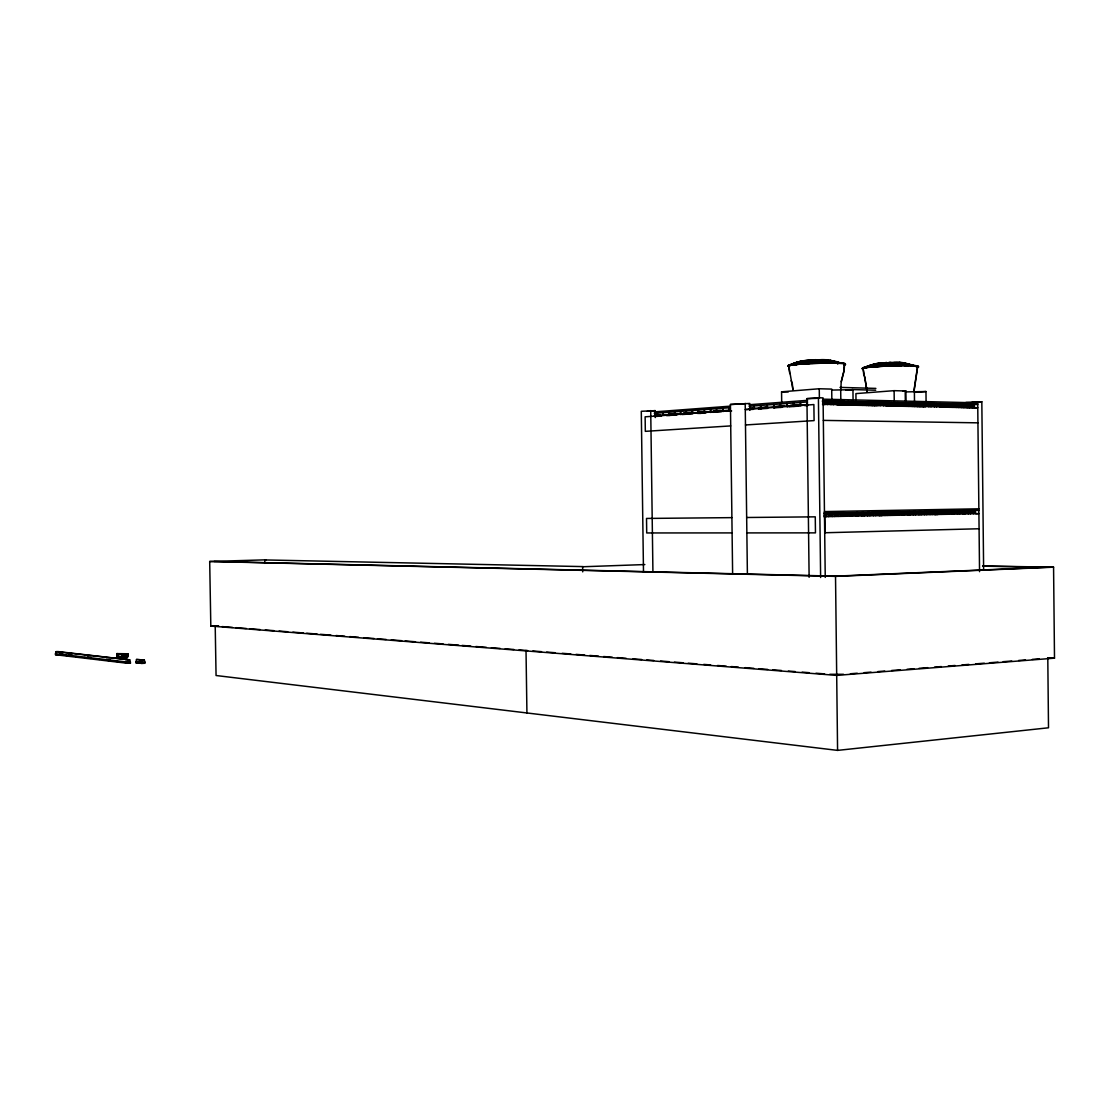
<?xml version="1.0" encoding="UTF-8"?>
<svg xmlns="http://www.w3.org/2000/svg" width="1110" height="1110" viewBox="0 0 1110 1110"><rect width="100%" height="100%" fill="white"/><g stroke="black" fill="none" stroke-linecap="round" stroke-linejoin="round"><path stroke-width="1.5" d="M840.88 389.027L841.186 381.59L843.794 371.434M843.975 370.546L844.405 363.872A27.805 1.832 -1.7 0 0 812.936 362.942A27.972 1.845 -1.7 0 0 789.709 365.925M789.876 365.912A27.805 1.832 -1.7 0 1 812.936 362.942A27.972 1.845 -1.7 0 1 844.571 363.858L844.141 370.573L841.352 381.673M913.932 390.873L917.554 366.439M914.099 390.9L917.734 366.439M885.711 365.662L887.32 363.553A47.244 11.086 88.8 0 1 890.386 362.457L894.244 362.609A46.828 34.993 -86.6 0 1 901.584 362.97L908.785 365.412L904.414 365.8L904.386 364.219L887.029 364.427M885.808 365.509L886.585 364.399M882.256 365.634L883.74 363.719A47.203 11.142 88.8 0 1 886.807 362.623L887.084 364.191M882.436 365.814L884.67 363.275A46.884 11.072 88.8 0 1 886.973 362.803L884.212 362.887M811.951 361.749L810.952 363.039L834.748 362.79L829.919 360.681M811.798 361.943L812.811 360.875A48.576 12.945 88.6 0 1 816.391 359.779L820.248 359.737A48.285 34.66 -87.1 0 1 827.519 360.098L832.389 361.707M795.953 362.526L800.102 361.388A48.216 47.48 -89.9 0 1 809.981 360.223L812.784 359.945A48.549 13.015 88.6 0 0 809.19 361.055L807.456 363.012L809.051 363.358L805.555 363.553M887.167 363.747L887.917 363.123A46.911 11.003 88.8 0 1 890.22 362.665L893.966 362.637M812.659 361.083L813.547 360.445A48.243 12.862 88.6 0 1 816.225 359.973L820.373 359.931A48.146 34.563 -87.1 0 1 827.63 360.292M837.509 362.914L832.819 361.874M869.102 366.272L869.671 367.382M789.668 364.912L796.869 362.248M790.209 364.899L793.692 363.331M791.028 364.649L793.692 363.539M868.173 365.925L864.204 367.618L867.035 367.59M865.148 367.382L871.253 365.051A46.939 46.12 -88.9 0 1 883.935 363.095L884.351 363.081M910.713 365.329L911.49 365.051L906.801 364.316M867.257 366.342L871.253 364.857M792.873 363.775L796.869 362.457A48.271 47.536 -89.9 0 1 809.939 360.431L810.369 360.417M823.953 363.206L823.995 363.192A28.652 1.873 -1.7 0 0 796.245 364.51L791.069 364.635M898.476 365.814L898.517 365.814A28.083 1.762 -1.8 0 0 870.989 367.063A28.083 1.762 -1.8 0 0 863.094 369.006L862.928 369.019A28.249 1.776 -1.8 0 1 883.837 366.231A28.249 1.776 -1.8 0 1 917.887 366.522L917.956 366.536A28.249 1.776 -1.8 0 1 917.346 367.465M789.141 366.536A28.652 1.873 -1.7 0 1 796.245 364.51L796.272 363.178L797.674 362.901L809.232 362.137M796.272 363.178L803.265 363.095L803.251 361.693L806.346 361.499M796.397 364.788L796.383 363.386L801.198 362.706M796.3 364.579L797.688 364.316M870.698 367.132L870.684 365.773L883.602 364.579M877.552 365.884L877.441 364.33L878.343 364.385M803.945 361.569L811.146 361.152M878.19 364.191L883.588 363.9M878.357 365.745L883.602 365.273M872.183 366.869L880.147 366.147M218.656 626.082L215.215 626.054L216.061 675.518L837.578 750.388L1048.506 727.785L1047.798 658.174M816.461 362.11L825.229 362.068L825.216 360.653L816.308 361.208M812.534 361.985L825.257 362.276L825.229 360.875L820.11 361.361L820.082 359.751M825.229 362.068L830.377 361.569L830.419 363.192M825.257 362.276L830.405 361.777L812.492 361.777M834.637 362.582L811.077 362.887M883.837 363.372L883.171 363.15M886.349 363.469L890.067 363.428M896.561 363.567L899.155 363.331L899.183 364.899M900.474 364.579L904.386 364.219M901.792 364.663L904.4 364.427L887.07 364.621L887.084 365.995M910.824 365.343L903.873 363.053A46.786 35.007 -86.6 0 0 898.975 362.595M781.69 402.611L781.565 391.816L819.263 388.75L831.709 389.097L831.848 400.072M831.64 390.068L852.952 389.679L853.077 400.571M885.378 362.762L886.862 362.637M846.056 390.221L852.952 389.679M843.531 674.297L829.767 674.297M850.399 673.756L857.267 673.215M864.135 672.674L871.003 672.119M877.871 671.578L884.725 671.037M891.594 670.495L900.182 669.816M907.05 669.274L913.905 668.733M919.066 668.331L927.641 667.651M934.509 667.11L941.377 666.569M948.245 666.028L955.1 665.487M961.968 664.946L968.836 664.404M975.704 663.863L984.292 663.183M989.44 662.781L998.015 662.101M1003.163 661.685L1011.751 661.019M1018.619 660.478L1025.487 659.923M1032.342 659.382L1039.21 658.84M982.586 566.003L1053.57 567.182L1054.5 658.161L836.718 675.393L210.817 626.068L209.693 561.494L265.97 559.828M880.508 363.941L883.505 363.705M895.062 363.123L893.467 363.456M883.532 365.079L870.684 365.773M875.776 366.688L880.23 366.342M906.01 401.654L905.899 390.984L894.119 390.664L855.921 393.606L855.99 400.46M902.846 391.219L905.899 390.984M655.288 417.554L655.191 410.644L641.289 411.283L643.495 572.122M732.628 574.369L730.436 404.484L749.763 403.457L749.861 410.381M809.121 577.311L806.928 398.643L818.417 397.769L823.065 397.879L825.243 577.408M647.31 411.255L655.191 410.644M744.838 403.832L730.436 404.484M816.488 398.379L806.928 398.643M926.087 401.917L925.976 391.539L905.219 391.913L905.33 400.557M654.359 411.879L730.116 406.177M749.056 404.748L807.58 400.335M915.958 392.288L925.976 391.539M654.276 413.336L730.13 407.703M749.07 406.288L807.608 401.931M830.349 401.917L843.295 401.473L842.879 404.956M830.349 402.056L837.037 401.806L837.051 403.402L835.913 403.374L835.899 401.778M654.622 415.237L660.339 414.821M668.997 414.183L675.934 413.78M683.621 413.114L692.515 412.462L692.501 410.977M700.021 411.921L705.669 411.602M713.674 410.908L721.361 410.353M749.625 408.286L752.83 408.05M759.032 407.717L767.371 406.981L767.343 405.427M775.557 406.385L783.826 405.774M790.5 405.289L798.909 404.678M831.21 402.361L843.295 401.473M654.317 415.667L728.798 410.228L729.256 411.158M749.305 408.744L807.525 404.526M833.527 402.389L849.205 401.612L848.789 405.094M654.761 415.681L660.478 415.265M668.65 412.268L668.678 414.627L674.949 414.21L674.949 415.085M683.76 413.558L692.654 412.92L692.668 413.808L682.067 414.529M698.162 410.076L698.19 412.462L704.67 412.032L704.683 412.934M713.813 411.366L721.5 410.811M749.763 408.744L752.968 408.508M760.516 405.441L760.544 407.911L767.509 407.453L767.509 408.383L758.435 409.007M775.696 406.857L780.635 406.496L780.649 407.439M788.96 405.885L799.047 405.15M837.426 402.347L846.139 402.014L846.153 403.596L845.015 403.582L845.001 401.987M730.505 410.603L645.132 416.819L645.326 431.346L730.713 425.907M840.173 402.389L847.513 402.042L847.527 403.638L843.614 403.804M654.72 416.514L661.56 416.014M666.68 415.653L676.933 414.904M697.455 413.419L706.002 412.795M712.842 412.31L721.514 411.713M726.523 411.31L731.643 410.936M753.274 409.368L745.268 409.535L813.88 404.553L814.088 420.607L745.476 424.963M773.878 407.883L782.467 407.259M788.974 406.829L799.047 406.107M804.792 405.649L808.219 405.4M853.659 401.973L860.944 401.875L860.541 405.344M858.169 402.084L860.944 401.875M840.214 403.735L842.989 403.527L842.976 401.945L841.838 401.917L841.852 403.513L842.989 403.527M858.446 402.694L863.746 402.417L863.76 403.998L862.636 403.971L862.623 402.389M858.141 402.944L866.452 402.472L866.48 404.054L862.331 404.22M866.799 404.317L870.934 404.151L870.92 402.583L866.771 402.75L868.131 402.68M876.9 402.514L884.115 402.417L883.713 405.858M877.136 402.916L889.845 402.541L889.443 405.983M876.817 403.374L883.81 402.875L883.824 404.442L882.714 404.415L882.7 402.847M877.302 403.429L895.548 402.68L895.146 406.107M881.215 403.471L889.54 403.013L889.554 404.567L888.458 404.553L888.43 402.986L889.54 403.013M884.392 403.471L893.911 403.11L893.925 404.664L892.828 404.65L892.815 403.083M888.319 403.499L895.243 403.138L895.257 404.706L891.372 404.873M895.714 403.416L899.6 403.235L899.613 404.803L898.531 404.775L898.503 403.208M895.728 404.97L900.945 404.831L900.918 403.263L895.562 403.305M901.375 403.54L905.261 403.374L905.274 404.928L901.389 405.094M906.787 403.665L910.894 403.499L910.921 405.053L906.801 405.219M906.925 403.79L912.212 403.527L912.226 405.081L911.143 405.053L911.13 403.499M908.188 404.082L907.12 404.054L915.209 403.596L915.223 405.15L914.14 405.122L914.127 403.568M907.037 404.193L913.821 403.721L912.531 403.693M916.916 403.901L920.8 403.721L920.814 405.275L919.746 405.247L919.732 403.707M922.493 404.026L926.378 403.86L926.392 405.4L925.324 405.372L925.31 403.832M929.167 403.971L934.8 403.582L934.412 406.954M927.932 404.276L940.309 403.707L939.92 407.079L974.58 407.842L974.136 405.094L972.901 405.067M928.876 404.428L940.309 403.707M940.017 404.165L938.949 404.137L938.977 405.677L940.031 405.705L940.017 404.165L929.347 404.567M934.551 404.609L944.221 404.262L944.235 405.788L943.181 405.774L943.167 404.234M965.922 402.444L981.823 401.737L983.626 569.499M940.004 404.553L944.221 404.262M971.708 402.43L981.823 401.737M945.609 404.553L949.702 404.387L949.716 405.913L948.662 405.899L948.648 404.359M951.298 406.204L955.155 406.038L955.141 404.512L951.27 404.678L952.533 404.609M969.099 403.429L977.716 402.847L823.079 399.17M956.709 404.803L960.566 404.637L960.58 406.163L959.539 406.135L959.526 404.609M957.597 404.956L961.829 404.664L961.843 406.191L956.723 406.329M956.542 405.317L963.383 404.859L962.134 404.831M963.369 404.956L967.226 404.789L967.24 406.315L963.383 406.468M970.071 404.65L972.887 404.47L972.513 407.786M972.568 404.706L977.73 404.373L823.107 400.779M974.622 407.897L977.771 407.703L823.148 404.317M56.083 651.667L129.759 659.867L130.467 663.058L127.206 663.253L55.514 654.72L55.5 653.707L56.083 651.667L57.956 651.57L129.759 659.867M136.516 659.479L144.356 660.034L145.063 663.239L141.816 663.433L135.919 662.739L136.516 659.479L144.356 660.034M127.803 659.978L127.206 663.253M135.919 662.739L139.166 662.545M142.413 660.145L141.816 663.433M812.936 360.167L812.95 360.139A48.216 12.918 88.6 0 0 810.245 360.611L807.636 363.206L809.259 363.553M809.204 361.055L810.938 360.944M805.541 362.137L809.024 361.943M117.299 654.123L123.571 654.553L123.598 656.329L121.989 656.412L121.947 654.636L123.571 654.553M120.865 653.929L119.256 654.012L122.364 654.359M127.026 657.37L127.983 656.607L127.927 653.776L121.476 654.137L121.531 656.981L122.516 657.633M125.527 654.442L123.918 654.525L123.945 656.301L125.555 656.218L125.527 654.442L116.828 653.623L116.883 656.454L122.183 656.94L122.197 658.008L127.359 657.703L127.345 656.648L124.223 656.288M125.86 654.428L127.483 654.331L127.511 656.107L125.902 656.19L125.86 654.428L121.212 653.901L127.483 654.331M117.341 655.885L118.95 655.802M116.883 656.454L117.549 657.467L122.197 658.008M117.549 657.467L120.976 657.273M122.183 657.647L127.359 657.356M882.603 364.843L870.767 365.967L870.795 367.327M55.514 654.72L62.049 654.956M116.828 653.623L127.927 653.776M210.817 626.068L215.937 625.818M788.877 366.536L789.043 366.536A28.818 1.887 -1.7 0 1 816.571 363.345A28.818 1.887 -1.7 0 1 844.433 364.94M844.557 363.955L844.391 363.969A28.652 1.873 -1.7 0 1 844.266 364.94M209.693 561.494L835.525 576.381L1053.57 567.182M814.462 362.401L814.56 360.778L825.216 360.653M885.849 365.467L887.209 365.787L887.195 364.413L888.832 364.815L888.819 363.442L894.327 363.303M888.708 365.023L888.694 363.65L899.155 363.331M888.444 365.745L908.688 365.204L901.486 362.776A46.967 35.09 -86.6 0 0 894.133 362.415M644.841 564.56L582.625 566.766L582.708 571.872M824.702 532.758L979.089 528.762M816.433 361.624L830.377 361.569M881.451 514.624L880.979 512.126L878.19 512.154M971.222 510.433L974.053 510.392L973.678 513.736M934.675 514.374L938.019 514.305M823.897 516.705L978.923 513.652L975.773 513.68L975.288 510.975L974.053 511.002M824.452 511.585L978.867 508.81M823.689 513.181L978.881 510.322L975.44 510.364M823.897 513.652L825.049 513.639L825.063 515.234L823.911 515.262M858.03 513L861.943 512.945L861.957 514.527L858.058 514.582M862.498 512.917L866.411 512.862L866.424 514.443L862.525 514.485M887.043 512.473L888.139 512.459L888.153 514.013L887.057 514.041L887.043 512.473L890.803 512.404L890.817 513.972L886.932 514.013M894.077 512.348L895.173 512.321L895.187 513.888L894.105 513.902L894.077 512.348L891.288 512.376M892.384 512.362L896.505 512.307L896.519 513.861L891.302 513.93M896.963 512.265L900.848 512.223L900.876 513.777L896.755 513.833M917.748 511.904L916.666 511.918L916.693 513.472L919.052 511.877L919.066 513.417L917.998 513.444M937.589 511.53L938.644 511.516L938.671 513.042L937.603 513.07L937.589 511.53L934.773 511.571M940.156 511.488L941.211 511.46L941.225 513L940.17 513.014L940.156 511.488L944.138 511.405L944.152 512.945L943.098 512.959L943.084 511.433M948.564 511.321L949.605 511.308L949.633 512.834L948.578 512.848L948.564 511.321L945.748 511.363M951.103 511.28L952.158 511.266L952.172 512.778L951.117 512.806L951.103 511.28L956.321 511.183L956.334 512.709L952.255 512.764M961.968 511.072L962.994 511.058L963.022 512.57L961.981 512.598L961.968 511.072L957.875 511.127M967.365 512.487L968.406 512.473L968.392 510.961L967.351 510.975L967.365 512.487L964.548 512.529M826.784 513.763L828.157 513.736M832.764 513.652L834.137 513.625M838.716 513.542L840.09 513.514M844.641 513.431L846 513.403M850.538 513.319L851.897 513.292M856.407 513.208L857.766 513.181M862.262 513.097L863.608 513.07M868.089 512.986L869.421 512.959M873.875 512.875L875.221 512.862M879.647 512.778L880.979 512.751M885.405 512.667L886.724 512.64M891.122 512.556L892.44 512.529M896.824 512.445L898.129 512.432M902.486 512.348L903.79 512.321M908.133 512.237L909.437 512.21M913.766 512.126L915.056 512.112M919.357 512.029L920.648 512.001M924.935 511.918L926.226 511.904M930.485 511.821L931.762 511.793M936.008 511.71L937.284 511.696M941.516 511.613L942.779 511.585M946.996 511.502L948.259 511.488M952.449 511.405L953.712 511.377M957.888 511.308L959.137 511.28M963.3 511.197L964.548 511.183M968.683 511.099L969.932 511.072M881.312 514.152L882.422 514.124L882.408 512.57L881.298 512.584L881.312 514.152L885.1 514.083L885.086 512.515L883.976 512.529L883.99 514.096M960.719 512.626L961.759 512.598L961.746 511.086L960.705 511.099L960.719 512.626L957.888 512.654M807.844 361.277A47.869 34.174 -87.2 0 1 810.217 360.916L809.037 360.5A48.132 47.397 -89.9 0 0 799.186 361.666M809.467 360.667L809.093 360.681A48.188 47.453 -89.9 0 0 802.502 361.222M803.251 361.693L806.04 361.666M803.349 361.902L806.762 361.86M796.383 363.386L803.362 363.303M877.441 364.33L884.226 364.246M866.91 367.41L864.135 367.452L874.389 364.024A46.897 46.065 -88.9 0 1 883.976 362.887M965.853 510.531L968.683 510.489L968.308 513.833M872.418 512.265L875.207 512.223L875.693 515.678M964.534 511.002L968.392 510.961M971.25 512.848L974.08 512.82M934.329 513.555L938.13 513.486M878.953 514.554L882.561 514.554M934.44 514.166L938.047 514.083M879.314 514.915L882.7 514.873M934.329 514.471L938.13 514.388M879.037 515.123L882.7 515.179M878.981 515.47L882.589 515.401M731.892 517.635L646.519 518.439L646.714 532.953L732.087 532.911M746.655 517.496L815.267 516.844L815.462 532.869L746.85 532.911M896.38 365.745L901.445 365.731M663.35 415.057L662.864 412.698M823.342 420.385L977.938 422.841M982.711 566.169L1046.855 567.252L835.483 576.145L214.091 561.452M716.741 410.686L717.879 410.714M704.67 412.032L704.198 409.632M692.654 412.92L692.168 410.52M686.577 412.906L687.7 412.92M701.062 413.419L698.662 413.378L698.648 412.476M674.949 414.21L674.464 411.838M762.015 407.481L760.877 407.453L760.85 405.913M767.509 407.453L767.01 404.956M754.564 408.397L754.078 405.913M897.629 363.497L899.169 363.525M822.524 404.512L824.994 404.567L825.41 401.057L822.33 400.988M876.775 405.705L836.94 404.831L837.356 401.334L832.778 401.223L833.277 404.748M780.635 406.496L780.15 403.971M583.277 566.6L264.777 559.939L264.832 563.38M825.229 360.875L814.435 360.986L816.308 361.402L816.28 359.987M934.8 403.582L930.541 403.485L931.012 406.884M972.887 404.47L968.766 404.373L969.21 407.717M822.524 401.473L823.689 401.501L823.703 403.096L822.552 403.069M847.513 402.042L846.375 402.014L846.389 403.61M895.243 403.138L894.147 403.11L894.161 404.678M916.749 403.638L917.817 403.651L917.831 405.206L915.431 403.596L915.459 405.15L916.527 405.178M961.829 404.664L960.788 404.637L960.802 406.163M825.424 401.695L826.797 401.723M831.404 401.834L836.357 401.973M837.37 401.973L842.268 402.111M843.309 402.111L844.668 402.139M849.219 402.236L850.579 402.278M855.088 402.375L856.448 402.403M860.958 402.514L862.303 402.541M872.585 402.777L873.931 402.805M878.371 402.902L882.852 403.041M884.129 403.041L888.555 403.166M889.859 403.166L892.773 403.263M901.237 403.429L902.541 403.457M906.898 403.568L908.188 403.596M918.136 403.818L919.427 403.846M923.714 403.943L925.005 403.971M929.042 404.096L933.274 404.193M934.537 404.22L938.755 404.317M940.323 404.331L941.585 404.359M945.803 404.456L947.066 404.484M956.709 404.706L957.972 404.734M967.532 404.956L968.766 404.983M832.139 402.361L833.277 402.389M858.377 402.958L859.501 402.972M878.773 403.416L879.883 403.443M781.565 391.816L788.253 391.983M840.02 387.39L875.887 388.403M851.8 389.554L875.707 390.221M836.801 362.706L830.183 360.195A48.243 34.674 -87.1 0 0 822.912 359.834L823.939 360.07A48.396 47.633 -89.7 0 1 827.255 360.139M833.041 361.68L838.203 362.443L837.703 364.108M901.667 363.428L902.749 363.483M906.676 364.51L908.91 364.649M1047.576 657.731L1054.5 658.161M215.215 626.054L218.67 626.317M222.111 626.595L232.476 627.4M235.93 627.677L246.295 628.482M249.736 628.76L260.101 629.578M265.276 629.981L273.92 630.66M279.082 631.063L287.726 631.743M292.887 632.145L303.266 632.964M306.707 633.227L317.085 634.046M320.512 634.31L330.905 635.128M336.052 635.53L344.71 636.21M349.858 636.613L358.53 637.293M363.664 637.709L374.07 638.514M377.483 638.791L386.155 639.471M391.289 639.873L401.695 640.692M405.15 640.956L415.501 641.774M420.635 642.177L429.32 642.856M434.454 643.259L443.126 643.939M448.26 644.341L458.68 645.16M462.065 645.423L470.765 646.103M475.885 646.506L486.305 647.324M491.411 647.727L500.111 648.42M505.23 648.809L513.93 649.503M519.036 649.905L527.666 650.571M532.842 650.987L541.541 651.667M546.661 652.069L555.347 652.749M562.187 653.29L570.817 653.97M576.007 654.373L584.692 655.053M589.812 655.455L598.498 656.135M603.618 656.537L612.304 657.217M617.438 657.619L626.109 658.299M632.964 658.84L641.649 659.52M646.783 659.923L653.735 660.478M660.589 661.019L669.261 661.699M674.394 662.101L683.066 662.781M688.214 663.183L696.872 663.863M703.754 664.404L710.678 664.946M717.559 665.487L726.217 666.166M731.365 666.569L738.303 667.11M745.185 667.651L753.829 668.331M758.99 668.733L767.634 669.413M772.796 669.816L781.44 670.495M788.336 671.037L795.246 671.578M802.141 672.119L809.051 672.674M815.961 673.215L824.591 673.881M124.403 655.76L127.511 656.107M117.868 657.092L120.962 657.453M139.152 661.477L145.049 662.157M135.906 661.657L142.441 662.309M68.876 654.747L72.289 655.15M87.69 656.953L91.103 657.356M106.505 659.173L109.918 659.576M125.319 661.38L130.439 661.976M59.704 653.776L63.117 654.178M55.5 653.707L127.83 662.129M65.476 655.358L72.316 656.163M75.73 656.579L80.864 657.175M84.291 657.592L91.131 658.396M94.544 658.799L99.678 659.409M103.105 659.812L109.945 660.63M113.359 661.033L118.493 661.643M121.906 662.046L130.467 663.058M809.537 360.611L810.092 360.722A48.008 34.271 -87.2 0 0 807.705 361.069M823.287 360.153L822.788 360.029A48.105 34.577 -87.1 0 1 827.63 360.029M829.017 360.833L830.946 361.263M884.17 363.525L882.936 363.15A46.814 45.996 -88.9 0 0 873.362 364.288M814.587 362.193L812.659 361.777L812.548 363.4M814.56 360.778L816.474 361.194L816.461 359.793M907.05 363.858L913.28 365.592M906.038 363.913L909.187 364.677M888.819 363.442L890.456 363.844L890.442 362.471M888.694 363.65L890.289 364.038L890.303 362.679M893.564 363.248L893.619 363.261A46.773 10.906 88.8 0 1 894.383 363.553M830.044 360.389L837.148 362.859M913.377 365.398L910.269 364.413A47.064 46.218 -88.7 0 0 900.737 362.817M840.27 362.803L837.079 361.791A48.396 47.633 -89.7 0 0 830.558 360.459M840.187 363.012L833.763 361.222A48.063 47.3 -89.7 0 0 830.488 360.667M908.84 364.26L904.012 362.873A46.925 35.104 -86.6 0 0 899.1 362.401M863.885 375.277L864.274 376.012M789.599 372.974L790.001 373.723M791.791 382.256L791.194 380.633M867.285 392.094L862.956 367.993M867.118 392.135L864.745 376.748M863.122 367.993L863.705 374.431M793.081 390.262L788.655 365.481M792.262 383.019L792.915 390.304M788.821 365.481L789.418 372.1M657.619 416.347L657.134 413.128M657.453 413.572L657.481 415.029M650.724 410.575L652.93 572.302M526.015 650.446L526.931 712.967M856.934 405.275L856.448 401.778M858.252 516.025L857.753 512.556M856.407 512.57L855.99 516.067M854.672 405.219L855.088 401.737L850.565 401.64L851.065 405.136M852.383 516.136L851.883 512.654M850.538 512.681L850.121 516.178M845.154 405.011L844.668 401.501M846.486 516.247L846 512.764M844.627 512.792L844.224 516.303M840.7 389.333L840.825 400.28M839.229 404.886L838.73 401.362M840.575 516.372L840.076 512.875M838.702 512.903L838.286 516.414M835.525 576.381L837.578 750.388M834.623 516.483L834.123 512.986M832.75 513.014L832.333 516.538M830.988 404.706L831.404 401.196L826.797 401.085L827.297 404.623M828.657 516.608L828.157 513.097M826.77 513.125L826.353 516.649M824.786 511.571L824.799 513.181M824.841 516.705L825.035 532.744M819.263 388.75L819.374 398.199M818.417 397.769L820.623 577.505M810.217 360.223L810.342 361.832M810.161 360.431L810.175 361.638M809.273 360.486L809.301 361.888M807.372 402.458L807.386 404.054M800.574 402.958L800.587 404.553M800.74 405.983L800.241 402.472M793.83 403.457L793.844 405.039M793.997 406.468L793.483 402.986M787.129 403.957L787.157 405.538M787.295 406.954L786.796 403.485M780.483 404.456L780.51 406.024M773.892 404.942L773.92 406.51M774.058 407.911L773.559 404.47M761.002 407.925L761.016 408.855M745.199 403.36L747.391 574.064M729.104 408.258L729.117 409.784M728.77 407.8L728.798 410.228M723.054 411.602L722.554 408.258M722.887 408.716L722.901 410.242M716.88 412.046L716.394 408.716M710.594 409.632L710.622 411.144M710.761 412.49L710.275 409.174M698.495 410.534L698.509 412.032M686.715 414.238L686.23 410.964M680.818 414.668L680.319 411.408M680.652 411.852L680.666 413.336M674.797 412.282L674.811 413.766M669.122 414.627L669.136 415.515M663.197 413.142L663.211 414.613M977.702 401.64L979.547 571.678M970.376 513.791L969.918 510.475M967.143 407.675L967.518 404.345L963.369 404.248L963.827 407.606M966.186 404.762L966.213 406.288M964.992 513.902L964.534 510.572M963.3 510.6L962.911 513.944M961.746 407.55L962.12 404.22L957.958 404.123L958.416 407.481M959.581 514.013L959.137 510.669M957.888 510.697L957.5 514.055M956.321 407.439L956.709 404.096L952.519 403.998L952.977 407.37M954.1 404.484L954.114 406.01M955.28 511.197L955.294 512.723M954.156 514.124L953.698 510.767M952.449 510.794L952.061 514.166M950.882 407.315L951.27 403.971L947.066 403.873L947.524 407.245M948.717 514.221L948.259 510.877M946.996 510.891L946.608 514.263M945.415 407.204L945.803 403.846L941.585 403.749L942.043 407.12M943.236 514.332L942.779 510.975M941.516 511.002L941.127 514.374M936.535 407.009L936.077 403.61M937.742 514.443L937.284 511.072M937.048 513.292L937.048 514.194M936.479 513.361L936.493 514.263M936.202 514.402L936.188 513.486L935.619 514.485M936.008 511.099L936.035 513.555M935.536 513.264L935.55 514.152M932.22 514.554L931.762 511.183M930.485 511.197L930.097 514.596M928.876 406.843L929.264 403.457L924.991 403.36L925.462 406.76L885.919 405.899L885.447 402.444M926.683 514.665L926.212 511.28M924.935 511.308L924.533 514.707M923.312 406.718L923.7 403.332L919.413 403.235L919.885 406.648M921.106 514.776L920.648 511.391M919.357 511.405L918.969 514.818M917.734 406.593L918.123 403.194L913.808 403.096L914.279 406.524M914.39 391.219L914.501 401.862M915.514 514.887L915.042 511.488M913.752 511.516L913.363 514.929M912.129 406.468L912.517 403.069L908.188 402.972L908.66 406.399M909.812 403.471L909.839 405.025M909.909 514.998L909.437 511.599M908.133 511.613L907.73 515.04M906.495 406.343L906.884 402.944L902.541 402.847L903.013 406.274M904.178 403.346L904.192 404.9M904.261 515.109L903.79 511.696M902.486 511.724L902.083 515.151M900.834 406.232L901.237 402.805L896.866 402.708L897.338 406.149M899.835 403.249L899.849 404.803M899.766 512.237L899.78 513.791M898.6 515.22L898.129 511.807M896.811 511.821L896.408 515.262M893.952 362.443L893.98 364.011M894.119 390.664L894.244 401.376M895.409 512.321L895.423 513.875M891.649 406.024L891.163 402.583M892.912 515.331L892.426 511.904M891.108 511.932L890.72 515.373M889.707 512.432L889.721 513.986M887.195 515.442L886.71 512.015M885.391 512.043L884.989 515.484M881.673 514.069L881.687 514.957M880.174 405.774L879.689 402.306M881.243 514.429L881.451 515.553M880.965 514.318L880.965 515.234M880.216 515.512L880.202 514.582L879.231 514.665L879.245 515.609M880.022 514.402L880.022 515.317M879.647 512.14L879.772 515.193M877.954 405.733L878.357 402.278L873.917 402.181L874.403 405.649M873.875 512.251L873.473 515.72M872.183 405.594L872.585 402.153L868.117 402.042L868.603 405.525M869.796 402.555L869.824 404.137M869.907 515.789L869.421 512.334M868.075 512.362L867.673 515.831M866.369 405.469L866.771 402.014L862.29 401.903L862.789 405.4M865.342 402.458L865.356 404.026M865.287 512.889L865.3 514.457M864.093 515.9L863.594 512.445M862.248 512.473L861.846 515.956M860.819 512.973L860.833 514.554M863.233 368.451A27.944 1.762 -1.8 0 1 891.261 365.412A27.944 1.762 -1.8 0 1 916.985 366.911M917.803 366.536A28.083 1.762 -1.8 0 1 917.179 367.479M900.682 363.012A46.745 45.898 -88.7 0 1 903.873 363.317M899.711 363.248A46.662 45.829 -88.7 0 1 902.902 363.553M899.669 363.081A46.8 45.954 -88.7 0 1 902.86 363.386M870.323 365.287A46.87 46.051 -88.9 0 1 876.609 363.858M879.786 363.483A46.87 46.051 -88.9 0 1 882.991 363.331M863.913 368.409A27.25 1.72 -1.8 0 1 891.233 365.454A27.417 1.734 -1.8 0 1 916.485 366.911M916.319 366.911A27.25 1.72 -1.8 0 0 891.233 365.454A27.417 1.734 -1.8 0 0 863.746 368.423M789.182 365.953A28.527 1.873 -1.7 0 1 816.571 362.776A28.527 1.873 -1.7 0 1 844.072 364.371M829.572 360.736A48.118 47.355 -89.7 0 1 832.847 361.291M826.45 513.611L825.299 513.639L825.313 515.234L826.464 515.207L826.45 513.611M829.642 513.555L828.49 513.569L828.518 515.165L829.669 515.151L829.642 513.555M831.043 513.528L829.891 513.542L829.905 515.151L831.057 515.123L831.043 513.528M832.431 513.5L831.279 513.528L831.293 515.123L832.445 515.096L832.431 513.5M835.608 513.444L834.47 513.458L834.484 515.054L835.636 515.04L835.608 513.444M836.995 513.417L835.858 513.431L835.872 515.026L837.009 515.012L836.995 513.417M838.383 513.389L837.245 513.403L837.259 514.998L838.397 514.985L838.383 513.389M841.546 513.333L840.409 513.347L840.423 514.943L841.574 514.915L841.546 513.333M842.934 513.306L841.796 513.319L841.81 514.915L842.948 514.887L842.934 513.306M844.308 513.278L843.17 513.292L843.198 514.887L844.335 514.86L844.308 513.278M847.457 513.222L846.333 513.236L846.347 514.832L847.485 514.804L847.457 513.222M848.845 513.195L847.707 513.208L847.721 514.804L848.859 514.776L848.845 513.195M850.204 513.167L849.081 513.195L849.095 514.776L850.232 514.749L850.204 513.167M853.354 513.111L852.216 513.125L852.244 514.707L853.368 514.693L853.354 513.111M854.714 513.084L853.59 513.097L853.604 514.693L854.742 514.665L854.714 513.084M856.087 513.056L854.964 513.084L854.978 514.665L856.101 514.638L856.087 513.056M859.209 513L858.086 513.014L858.113 514.596L859.237 514.582L859.209 513M860.569 512.973L859.445 513L859.473 514.568L860.597 514.554L860.569 512.973M865.051 512.889L863.927 512.903L863.941 514.485L865.065 514.471L865.051 512.889M867.756 512.834L866.646 512.862L866.66 514.429L867.784 514.416L867.756 512.834M870.864 512.778L869.74 512.806L869.768 514.374L870.878 514.36L870.864 512.778M872.21 512.751L871.1 512.778L871.114 514.346L872.224 514.332L872.21 512.751M873.556 512.737L872.446 512.751L872.46 514.318L873.584 514.305L873.556 512.737M876.65 512.667L875.54 512.695L875.554 514.263L876.664 514.235L876.65 512.667M877.982 512.654L876.886 512.667L876.9 514.235L878.01 514.221L877.982 512.654M879.328 512.626L878.218 512.64L878.246 514.207L879.356 514.194L879.328 512.626M883.74 512.542L882.644 512.556L882.658 514.124L883.768 514.11L883.74 512.542M889.471 512.432L888.375 512.459L888.388 514.013L889.485 513.999L889.471 512.432M893.855 512.348L892.759 512.376L892.773 513.93L893.869 513.916L893.855 512.348M899.53 512.237L898.448 512.265L898.462 513.819L899.558 513.805L899.53 512.237M902.18 512.196L901.084 512.21L901.098 513.763L902.194 513.75L902.18 512.196M905.191 512.14L904.109 512.154L904.123 513.708L905.205 513.694L905.191 512.14M906.509 512.112L905.427 512.14L905.441 513.68L906.523 513.666L906.509 512.112M907.827 512.085L906.745 512.112L906.759 513.666L907.841 513.639L907.827 512.085M910.824 512.029L909.742 512.057L909.77 513.597L910.852 513.583L910.824 512.029M912.142 512.001L911.06 512.029L911.074 513.583L912.156 513.555L912.142 512.001M913.447 511.988L912.364 512.001L912.392 513.555L913.461 513.528L913.447 511.988M916.444 511.932L915.361 511.946L915.375 513.5L916.458 513.472L916.444 511.932M922.035 511.821L920.953 511.849L920.981 513.389L922.049 513.361L922.035 511.821M923.326 511.793L922.257 511.821L922.271 513.361L923.34 513.347L923.326 511.793M924.63 511.779L923.562 511.793L923.575 513.333L924.644 513.319L924.63 511.779M927.599 511.724L926.531 511.738L926.545 513.278L927.613 513.264L927.599 511.724M928.89 511.696L927.821 511.71L927.835 513.25L928.904 513.236L928.89 511.696M930.18 511.668L929.112 511.696L929.125 513.222L930.194 513.208L930.18 511.668M933.135 511.613L932.067 511.641L932.081 513.167L933.149 513.153L933.135 511.613M934.426 511.585L933.357 511.613L933.371 513.153L934.44 513.125L934.426 511.585M935.702 511.571L934.648 511.585L934.662 513.125L935.73 513.097L935.702 511.571M939.934 511.488L938.88 511.502L938.893 513.042L939.948 513.014L939.934 511.488M945.415 511.391L944.36 511.405L944.388 512.931L945.429 512.917L945.415 511.391M946.691 511.363L945.637 511.377L945.664 512.903L946.705 512.889L946.691 511.363M950.882 511.28L949.827 511.308L949.855 512.834L950.895 512.806L950.882 511.28M955.058 511.21L954.017 511.224L954.031 512.751L955.072 512.723L955.058 511.21M957.583 511.155L956.542 511.183L956.556 512.695L957.611 512.681L957.583 511.155M960.483 511.099L959.442 511.127L959.456 512.64L960.497 512.626L960.483 511.099M965.88 511.002L964.84 511.016L964.854 512.542L965.894 512.515L965.88 511.002M967.129 510.975L966.102 511.002L966.116 512.515L967.157 512.501L967.129 510.975M971.264 510.905L970.223 510.919L970.237 512.432L971.278 512.418L971.264 510.905M972.513 510.877L971.472 510.891L971.486 512.418L972.526 512.39L972.513 510.877M973.761 510.85L972.721 510.877L972.749 512.39L973.775 512.362L973.761 510.85M825.091 401.529L823.925 401.501L823.953 403.11L825.105 403.138L825.091 401.529M828.282 401.598L827.13 401.57L827.158 403.18L828.31 403.208L828.282 401.598M829.683 401.64L828.532 401.612L828.546 403.208L829.697 403.235L829.683 401.64M831.071 401.667L829.919 401.64L829.947 403.235L831.099 403.263L831.071 401.667M834.262 401.737L833.111 401.709L833.138 403.305L834.276 403.332L834.262 401.737M835.65 401.778L834.498 401.751L834.526 403.346L835.663 403.374L835.65 401.778M840.214 401.875L839.063 401.848L839.091 403.443L840.228 403.471L840.214 401.875M841.588 401.903L840.45 401.875L840.478 403.471L841.616 403.499L841.588 401.903M848.886 402.07L847.749 402.056L847.762 403.638L848.9 403.665L848.886 402.07M852.022 402.153L850.898 402.125L850.912 403.707L852.05 403.735L852.022 402.153M853.396 402.181L852.272 402.153L852.286 403.735L853.423 403.762L853.396 402.181M854.769 402.208L853.645 402.181L853.659 403.776L854.783 403.79L854.769 402.208M857.905 402.278L856.767 402.25L856.795 403.846L857.919 403.86L857.905 402.278M859.265 402.319L858.141 402.292L858.155 403.873L859.279 403.901L859.265 402.319M860.625 402.347L859.501 402.319L859.515 403.901L860.638 403.929L860.625 402.347M865.106 402.444L863.982 402.417L863.996 403.998L865.12 404.026L865.106 402.444M869.56 402.555L868.45 402.528L868.464 404.096L869.574 404.123L869.56 402.555M872.266 402.611L871.156 402.583L871.17 404.165L872.28 404.193L872.266 402.611M875.36 402.68L874.236 402.652L874.264 404.234L875.374 404.262L875.36 402.68M876.706 402.708L875.596 402.694L875.61 404.262L876.72 404.29L876.706 402.708M878.052 402.75L876.942 402.722L876.955 404.29L878.066 404.317L878.052 402.75M881.118 402.819L880.022 402.791L880.036 404.359L881.146 404.387L881.118 402.819M882.464 402.847L881.354 402.819L881.382 404.387L882.478 404.415L882.464 402.847M886.862 402.944L885.766 402.916L885.78 404.484L886.89 404.512L886.862 402.944M888.194 402.972L887.098 402.958L887.112 404.512L888.222 404.539L888.194 402.972M892.579 403.083L891.483 403.055L891.51 404.623L892.607 404.637L892.579 403.083M898.281 403.208L897.185 403.18L897.199 404.748L898.295 404.762L898.281 403.208M903.942 403.332L902.86 403.318L902.874 404.873L903.956 404.9L903.942 403.332M906.579 403.402L905.496 403.374L905.51 404.928L906.592 404.956L906.579 403.402M909.589 403.471L908.507 403.443L908.521 404.997L909.603 405.025L909.589 403.471M922.105 403.762L921.036 403.735L921.05 405.275L922.119 405.303L922.105 403.762M923.409 403.79L922.327 403.762L922.354 405.303L923.423 405.33L923.409 403.79M927.669 403.887L926.6 403.86L926.614 405.4L927.683 405.427L927.669 403.887M928.959 403.915L927.891 403.887L927.918 405.427L928.987 405.455L928.959 403.915M931.928 403.985L930.86 403.957L930.874 405.497L931.942 405.525L931.928 403.985M933.219 404.012L932.15 403.985L932.164 405.525L933.232 405.552L933.219 404.012M934.495 404.04L933.441 404.012L933.454 405.552L934.523 405.58L934.495 404.04M937.45 404.109L936.382 404.082L936.396 405.622L937.464 405.649L937.45 404.109M938.727 404.137L937.672 404.109L937.686 405.649L938.741 405.677L938.727 404.137M942.945 404.234L941.89 404.207L941.904 405.747L942.959 405.76L942.945 404.234M945.498 404.29L944.443 404.262L944.471 405.802L945.526 405.83L945.498 404.29M948.426 404.359L947.371 404.331L947.385 405.871L948.439 405.885L948.426 404.359M950.965 404.415L949.924 404.401L949.938 405.927L950.979 405.941L950.965 404.415M953.879 404.484L952.824 404.456L952.852 405.983L953.892 406.01L953.879 404.484M956.404 404.539L955.363 404.526L955.377 406.038L956.432 406.066L956.404 404.539M959.304 404.609L958.263 404.581L958.277 406.107L959.317 406.135L959.304 404.609M964.715 404.734L963.674 404.706L963.688 406.232L964.729 406.246L964.715 404.734M965.978 404.762L964.937 404.734L964.951 406.26L965.991 406.288L965.978 404.762M970.098 404.859L969.072 404.831L969.086 406.357L970.112 406.371L970.098 404.859M971.347 404.886L970.32 404.859L970.334 406.385L971.361 406.399L971.347 404.886M972.596 404.914L971.569 404.886L971.583 406.413L972.624 406.427L972.596 404.914"/></g></svg>
